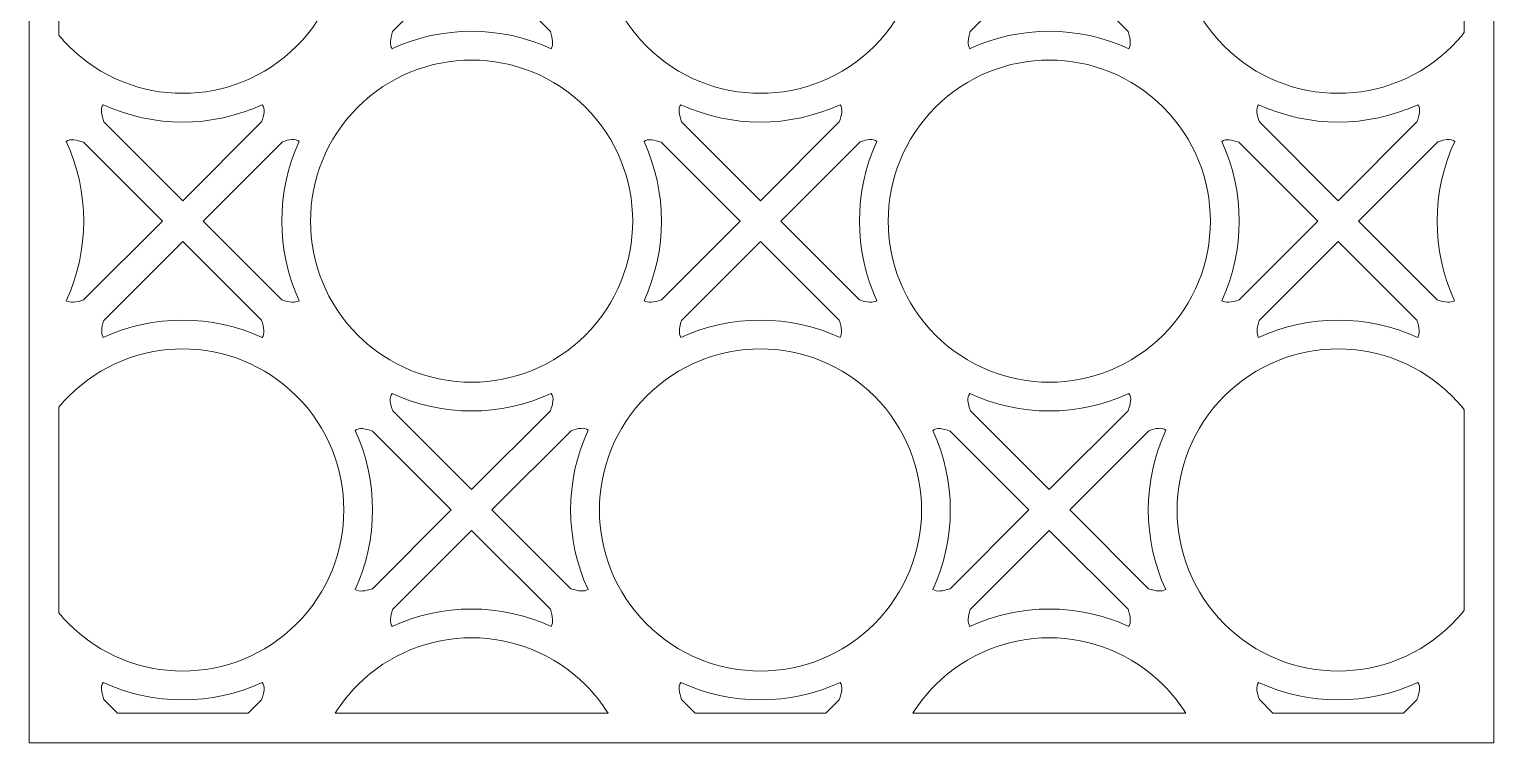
# Model space of a CAD drawing. Header units: centimetres. Extents: x -9.3 to 4.7, y -0.9 to 12.7.
# Drawn here: x -9.35 to -2.84, y -0.87 to 2.3 of the extents above; entities that cross this region are included whole.
import ezdxf

# ---------------------------------------------------------------- set-up
doc = ezdxf.new("R2010")
doc.units = ezdxf.units.CM
doc.header["$MEASUREMENT"] = 0
doc.layers.add('layer 1', color=7, linetype='Continuous')

msp = doc.modelspace()

# ---------------------------------------------------------------- linework, layer by layer
at = {"layer": 'layer 1', "color": 177, "lineweight": 9}
for points, knots in [([(-2.83594, -0.86993), (-2.83594, -0.86993), (-2.83594, -0.82396), (-2.83594, -0.82396), (-2.83594, -0.82396), (-2.83594, -0.82396), (-2.83594, -0.73895), (-2.83594, -0.73895), (-2.83594, -0.73895), (-2.83594, -0.73895), (-2.83594, 12.58783), (-2.83594, 12.58783), (-2.83594, 12.58783), (-2.83594, 12.58783), (-2.83594, 12.67946), (-2.83594, 12.67946), (-2.83594, 12.67946), (-2.83594, 12.67946), (-2.83594, 12.71882), (-2.83594, 12.71882), (-2.83594, 12.71882), (-2.83594, 12.71882), (-9.21427, 12.71882), (-9.21427, 12.71882), (-9.21427, 12.71882), (-9.21427, 12.71882), (-9.24751, 12.71882), (-9.24751, 12.71882), (-9.24751, 12.71882), (-9.24751, 12.71882), (-9.34525, 12.71882), (-9.34525, 12.71882), (-9.34525, 12.71882), (-9.34525, 12.71882), (-9.34525, -0.73895), (-9.34525, -0.73895), (-9.34525, -0.73895), (-9.34525, -0.73895), (-9.34525, -0.76604), (-9.34525, -0.76604), (-9.34525, -0.76604), (-9.34525, -0.76604), (-9.34525, -0.86993), (-9.34525, -0.86993), (-9.34525, -0.86993), (-9.34525, -0.86993), (-2.83594, -0.86993), (-2.83594, -0.86993)], [0, 0, 0, 0, 0.0769231, 0.0769231, 0.0769231, 0.0769231, 0.1538462, 0.1538462, 0.1538462, 0.1538462, 0.2307692, 0.2307692, 0.2307692, 0.2307692, 0.3076923, 0.3076923, 0.3076923, 0.3076923, 0.3846154, 0.3846154, 0.3846154, 0.3846154, 0.4615385, 0.4615385, 0.4615385, 0.4615385, 0.5384615, 0.5384615, 0.5384615, 0.5384615, 0.6153846, 0.6153846, 0.6153846, 0.6153846, 0.6923077, 0.6923077, 0.6923077, 0.6923077, 0.7692308, 0.7692308, 0.7692308, 0.7692308, 0.8461538, 0.8461538, 0.8461538, 0.8461538, 1, 1, 1, 1]), ([(-9.21427, 2.27547), (-9.20018, 2.25851), (-9.18524, 2.24203), (-9.16934, 2.22614), (-9.16934, 2.22614), (-8.88981, 1.94658), (-8.43639, 1.94658), (-8.15683, 2.22614), (-8.15683, 2.22614), (-7.87728, 2.50569), (-7.87728, 2.95911), (-8.15683, 3.23865), (-8.15683, 3.23865), (-8.43639, 3.51821), (-8.88981, 3.51821), (-9.16934, 3.23865), (-9.16934, 3.23865), (-9.18524, 3.22276), (-9.20018, 3.20628), (-9.21427, 3.18932), (-9.21427, 3.18932), (-9.21427, 3.18932), (-9.21427, 2.27547), (-9.21427, 2.27547)], [0, 0, 0, 0, 0.1428571, 0.1428571, 0.1428571, 0.1428571, 0.2857143, 0.2857143, 0.2857143, 0.2857143, 0.4285714, 0.4285714, 0.4285714, 0.4285714, 0.5714286, 0.5714286, 0.5714286, 0.5714286, 0.7142857, 0.7142857, 0.7142857, 0.7142857, 1, 1, 1, 1]), ([(-6.60144, 3.23865), (-6.3219, 3.51821), (-5.86847, 3.51821), (-5.58892, 3.23865), (-5.58892, 3.23865), (-5.30937, 2.95911), (-5.30937, 2.50569), (-5.58892, 2.22614), (-5.58892, 2.22614), (-5.86847, 1.94658), (-6.3219, 1.94658), (-6.60144, 2.22614), (-6.60144, 2.22614), (-6.881, 2.50569), (-6.881, 2.95911), (-6.60144, 3.23865)], [0, 0, 0, 0, 0.2, 0.2, 0.2, 0.2, 0.4, 0.4, 0.4, 0.4, 0.6, 0.6, 0.6, 0.6, 1, 1, 1, 1]), ([(-2.96693, 3.17805), (-2.98363, 3.199), (-3.00163, 3.21926), (-3.02102, 3.23865), (-3.02102, 3.23865), (-3.30057, 3.51821), (-3.75399, 3.51821), (-4.03355, 3.23865), (-4.03355, 3.23865), (-4.31309, 2.95911), (-4.31309, 2.50569), (-4.03355, 2.22614), (-4.03355, 2.22614), (-3.75399, 1.94658), (-3.30057, 1.94658), (-3.02102, 2.22614), (-3.02102, 2.22614), (-3.00163, 2.24553), (-2.98363, 2.26578), (-2.96693, 2.28673), (-2.96693, 2.28673), (-2.96693, 2.28673), (-2.96693, 3.17805), (-2.96693, 3.17805)], [0, 0, 0, 0, 0.1428571, 0.1428571, 0.1428571, 0.1428571, 0.2857143, 0.2857143, 0.2857143, 0.2857143, 0.4285714, 0.4285714, 0.4285714, 0.4285714, 0.5714286, 0.5714286, 0.5714286, 0.5714286, 0.7142857, 0.7142857, 0.7142857, 0.7142857, 1, 1, 1, 1]), ([(-7.0291, 2.29186), (-7.01825, 2.25871), (-7.01476, 2.2313), (-7.02557, 2.21491), (-7.02557, 2.21491), (-7.24959, 2.3182), (-7.50956, 2.31809), (-7.73351, 2.21458), (-7.73351, 2.21458), (-7.73351, 2.21458), (-7.73261, 2.21546), (-7.73261, 2.21546), (-7.73261, 2.21546), (-7.7437, 2.23139), (-7.74074, 2.25816), (-7.73035, 2.29068), (-7.73035, 2.29068), (-7.73035, 2.29068), (-7.37913, 2.6419), (-7.37913, 2.6419), (-7.37913, 2.6419), (-7.37913, 2.6419), (-7.0291, 2.29186), (-7.0291, 2.29186)], [0, 0, 0, 0, 0.1428571, 0.1428571, 0.1428571, 0.1428571, 0.2857143, 0.2857143, 0.2857143, 0.2857143, 0.4285714, 0.4285714, 0.4285714, 0.4285714, 0.5714286, 0.5714286, 0.5714286, 0.5714286, 0.7142857, 0.7142857, 0.7142857, 0.7142857, 1, 1, 1, 1]), ([(-4.46119, 2.29186), (-4.45034, 2.25871), (-4.44686, 2.2313), (-4.45767, 2.21491), (-4.45767, 2.21491), (-4.68169, 2.3182), (-4.94165, 2.31809), (-5.1656, 2.21458), (-5.1656, 2.21458), (-5.1656, 2.21458), (-5.16471, 2.21546), (-5.16471, 2.21546), (-5.16471, 2.21546), (-5.17579, 2.23139), (-5.17283, 2.25816), (-5.16246, 2.29068), (-5.16246, 2.29068), (-5.16246, 2.29068), (-4.81123, 2.6419), (-4.81123, 2.6419), (-4.81123, 2.6419), (-4.81123, 2.6419), (-4.46119, 2.29186), (-4.46119, 2.29186)], [0, 0, 0, 0, 0.1428571, 0.1428571, 0.1428571, 0.1428571, 0.2857143, 0.2857143, 0.2857143, 0.2857143, 0.4285714, 0.4285714, 0.4285714, 0.4285714, 0.5714286, 0.5714286, 0.5714286, 0.5714286, 0.7142857, 0.7142857, 0.7142857, 0.7142857, 1, 1, 1, 1]), ([(-7.8854, 1.9547), (-7.60585, 2.23425), (-7.15242, 2.23425), (-6.87288, 1.9547), (-6.87288, 1.9547), (-6.59332, 1.67516), (-6.59332, 1.22173), (-6.87288, 0.94218), (-6.87288, 0.94218), (-7.15242, 0.66264), (-7.60585, 0.66264), (-7.8854, 0.94218), (-7.8854, 0.94218), (-8.16495, 1.22173), (-8.16495, 1.67516), (-7.8854, 1.9547)], [0, 0, 0, 0, 0.2, 0.2, 0.2, 0.2, 0.4, 0.4, 0.4, 0.4, 0.6, 0.6, 0.6, 0.6, 1, 1, 1, 1]), ([(-5.31749, 1.9547), (-5.03794, 2.23425), (-4.58451, 2.23425), (-4.30497, 1.9547), (-4.30497, 1.9547), (-4.02543, 1.67516), (-4.02543, 1.22173), (-4.30497, 0.94218), (-4.30497, 0.94218), (-4.58451, 0.66264), (-5.03794, 0.66264), (-5.31749, 0.94218), (-5.31749, 0.94218), (-5.59703, 1.22173), (-5.59703, 1.67516), (-5.31749, 1.9547)], [0, 0, 0, 0, 0.2, 0.2, 0.2, 0.2, 0.4, 0.4, 0.4, 0.4, 0.6, 0.6, 0.6, 0.6, 1, 1, 1, 1]), ([(-8.66308, 1.53893), (-8.66308, 1.53893), (-8.31277, 1.88924), (-8.31277, 1.88924), (-8.31277, 1.88924), (-8.30209, 1.91958), (-8.29485, 1.94821), (-8.30944, 1.96595), (-8.30944, 1.96595), (-8.53324, 1.86274), (-8.793, 1.86273), (-9.0168, 1.96594), (-9.0168, 1.96594), (-9.03132, 1.94821), (-9.02418, 1.91965), (-9.01351, 1.88934), (-9.01351, 1.88934), (-9.01351, 1.88934), (-8.66309, 1.53893), (-8.66309, 1.53893), (-8.66309, 1.53893), (-8.66309, 1.53893), (-8.66308, 1.53893), (-8.66308, 1.53893)], [0, 0, 0, 0, 0.1428571, 0.1428571, 0.1428571, 0.1428571, 0.2857143, 0.2857143, 0.2857143, 0.2857143, 0.4285714, 0.4285714, 0.4285714, 0.4285714, 0.5714286, 0.5714286, 0.5714286, 0.5714286, 0.7142857, 0.7142857, 0.7142857, 0.7142857, 1, 1, 1, 1]), ([(-6.09519, 1.53893), (-6.09519, 1.53893), (-5.74486, 1.88925), (-5.74486, 1.88925), (-5.74486, 1.88925), (-5.73418, 1.9196), (-5.72695, 1.94821), (-5.74153, 1.96595), (-5.74153, 1.96595), (-5.96534, 1.86274), (-6.22509, 1.86273), (-6.44889, 1.96594), (-6.44889, 1.96594), (-6.46343, 1.94821), (-6.45627, 1.91965), (-6.44561, 1.88934), (-6.44561, 1.88934), (-6.44561, 1.88934), (-6.09519, 1.53893), (-6.09519, 1.53893)], [0, 0, 0, 0, 0.1666667, 0.1666667, 0.1666667, 0.1666667, 0.3333333, 0.3333333, 0.3333333, 0.3333333, 0.5, 0.5, 0.5, 0.5, 0.6666667, 0.6666667, 0.6666667, 0.6666667, 1, 1, 1, 1]), ([(-3.52728, 1.53893), (-3.52728, 1.53893), (-3.17694, 1.88926), (-3.17694, 1.88926), (-3.17694, 1.88926), (-3.16628, 1.9196), (-3.15903, 1.94821), (-3.17362, 1.96595), (-3.17362, 1.96595), (-3.39743, 1.86274), (-3.65719, 1.86273), (-3.88098, 1.96594), (-3.88098, 1.96594), (-3.89552, 1.94821), (-3.88836, 1.91965), (-3.87771, 1.88935), (-3.87771, 1.88935), (-3.87771, 1.88935), (-3.52728, 1.53893), (-3.52728, 1.53893)], [0, 0, 0, 0, 0.1666667, 0.1666667, 0.1666667, 0.1666667, 0.3333333, 0.3333333, 0.3333333, 0.3333333, 0.5, 0.5, 0.5, 0.5, 0.6666667, 0.6666667, 0.6666667, 0.6666667, 1, 1, 1, 1]), ([(-9.10363, 1.09839), (-9.10363, 1.09839), (-8.75358, 1.44843), (-8.75358, 1.44843), (-8.75358, 1.44843), (-8.75358, 1.44843), (-9.10395, 1.79881), (-9.10395, 1.79881), (-9.10395, 1.79881), (-9.1343, 1.80948), (-9.16289, 1.81669), (-9.18063, 1.80209), (-9.18063, 1.80209), (-9.07746, 1.57832), (-9.07743, 1.31864), (-9.1806, 1.09485), (-9.1806, 1.09485), (-9.16422, 1.08405), (-9.13679, 1.08751), (-9.10363, 1.09839)], [0, 0, 0, 0, 0.1666667, 0.1666667, 0.1666667, 0.1666667, 0.3333333, 0.3333333, 0.3333333, 0.3333333, 0.5, 0.5, 0.5, 0.5, 0.6666667, 0.6666667, 0.6666667, 0.6666667, 1, 1, 1, 1]), ([(-8.57259, 1.44843), (-8.57259, 1.44843), (-8.22251, 1.09833), (-8.22251, 1.09833), (-8.22251, 1.09833), (-8.18939, 1.08751), (-8.16202, 1.08406), (-8.14565, 1.09483), (-8.14565, 1.09483), (-8.24896, 1.31887), (-8.24884, 1.57888), (-8.1453, 1.80282), (-8.1453, 1.80282), (-8.16251, 1.81766), (-8.19037, 1.81122), (-8.22012, 1.80091), (-8.22012, 1.80091), (-8.22012, 1.80091), (-8.57259, 1.44843), (-8.57259, 1.44843)], [0, 0, 0, 0, 0.1666667, 0.1666667, 0.1666667, 0.1666667, 0.3333333, 0.3333333, 0.3333333, 0.3333333, 0.5, 0.5, 0.5, 0.5, 0.6666667, 0.6666667, 0.6666667, 0.6666667, 1, 1, 1, 1]), ([(-6.53572, 1.09839), (-6.53572, 1.09839), (-6.18567, 1.44843), (-6.18567, 1.44843), (-6.18567, 1.44843), (-6.18567, 1.44843), (-6.53605, 1.79881), (-6.53605, 1.79881), (-6.53605, 1.79881), (-6.56639, 1.80948), (-6.59499, 1.81669), (-6.61272, 1.80209), (-6.61272, 1.80209), (-6.50954, 1.57832), (-6.50952, 1.31864), (-6.6127, 1.09485), (-6.6127, 1.09485), (-6.59632, 1.08405), (-6.56888, 1.08751), (-6.53572, 1.09839)], [0, 0, 0, 0, 0.1666667, 0.1666667, 0.1666667, 0.1666667, 0.3333333, 0.3333333, 0.3333333, 0.3333333, 0.5, 0.5, 0.5, 0.5, 0.6666667, 0.6666667, 0.6666667, 0.6666667, 1, 1, 1, 1]), ([(-5.65222, 1.80091), (-5.65222, 1.80091), (-6.0047, 1.44843), (-6.0047, 1.44843), (-6.0047, 1.44843), (-6.0047, 1.44843), (-5.65459, 1.09833), (-5.65459, 1.09833), (-5.65459, 1.09833), (-5.62149, 1.08751), (-5.59412, 1.08406), (-5.57773, 1.09483), (-5.57773, 1.09483), (-5.68105, 1.31887), (-5.68093, 1.57888), (-5.57739, 1.80282), (-5.57739, 1.80282), (-5.59461, 1.81766), (-5.62248, 1.81122), (-5.65222, 1.80091)], [0, 0, 0, 0, 0.1666667, 0.1666667, 0.1666667, 0.1666667, 0.3333333, 0.3333333, 0.3333333, 0.3333333, 0.5, 0.5, 0.5, 0.5, 0.6666667, 0.6666667, 0.6666667, 0.6666667, 1, 1, 1, 1]), ([(-3.96781, 1.09839), (-3.96781, 1.09839), (-3.61777, 1.44842), (-3.61777, 1.44842), (-3.61777, 1.44842), (-3.61777, 1.44842), (-3.96814, 1.79881), (-3.96814, 1.79881), (-3.96814, 1.79881), (-3.9985, 1.80948), (-4.02708, 1.81669), (-4.04483, 1.80209), (-4.04483, 1.80209), (-3.94165, 1.57832), (-3.94163, 1.31864), (-4.04479, 1.09485), (-4.04479, 1.09485), (-4.0284, 1.08405), (-4.00098, 1.08751), (-3.96781, 1.09839)], [0, 0, 0, 0, 0.1666667, 0.1666667, 0.1666667, 0.1666667, 0.3333333, 0.3333333, 0.3333333, 0.3333333, 0.5, 0.5, 0.5, 0.5, 0.6666667, 0.6666667, 0.6666667, 0.6666667, 1, 1, 1, 1]), ([(-3.08431, 1.80091), (-3.08431, 1.80091), (-3.43679, 1.44843), (-3.43679, 1.44843), (-3.43679, 1.44843), (-3.43679, 1.44843), (-3.0867, 1.09834), (-3.0867, 1.09834), (-3.0867, 1.09834), (-3.05359, 1.08751), (-3.02621, 1.08406), (-3.00984, 1.09483), (-3.00984, 1.09483), (-3.11315, 1.31887), (-3.11302, 1.57888), (-3.00948, 1.80282), (-3.00948, 1.80282), (-3.0267, 1.81766), (-3.05457, 1.81122), (-3.08431, 1.80091)], [0, 0, 0, 0, 0.1666667, 0.1666667, 0.1666667, 0.1666667, 0.3333333, 0.3333333, 0.3333333, 0.3333333, 0.5, 0.5, 0.5, 0.5, 0.6666667, 0.6666667, 0.6666667, 0.6666667, 1, 1, 1, 1]), ([(-8.66309, 1.35795), (-8.66309, 1.35795), (-9.01431, 1.00672), (-9.01431, 1.00672), (-9.01431, 1.00672), (-9.02469, 0.9742), (-9.02765, 0.94743), (-9.01657, 0.93151), (-9.01657, 0.93151), (-9.01657, 0.93151), (-9.01746, 0.93063), (-9.01746, 0.93063), (-9.01746, 0.93063), (-8.79351, 1.03414), (-8.53354, 1.03426), (-8.30952, 0.93096), (-8.30952, 0.93096), (-8.29872, 0.94734), (-8.30221, 0.97475), (-8.31304, 1.00791), (-8.31304, 1.00791), (-8.31304, 1.00791), (-8.66309, 1.35795), (-8.66309, 1.35795)], [0, 0, 0, 0, 0.1428571, 0.1428571, 0.1428571, 0.1428571, 0.2857143, 0.2857143, 0.2857143, 0.2857143, 0.4285714, 0.4285714, 0.4285714, 0.4285714, 0.5714286, 0.5714286, 0.5714286, 0.5714286, 0.7142857, 0.7142857, 0.7142857, 0.7142857, 1, 1, 1, 1]), ([(-6.09519, 1.35795), (-6.09519, 1.35795), (-6.44641, 1.00672), (-6.44641, 1.00672), (-6.44641, 1.00672), (-6.45678, 0.9742), (-6.45974, 0.94743), (-6.44866, 0.93151), (-6.44866, 0.93151), (-6.44866, 0.93151), (-6.44955, 0.93063), (-6.44955, 0.93063), (-6.44955, 0.93063), (-6.2256, 1.03414), (-5.96564, 1.03426), (-5.74162, 0.93096), (-5.74162, 0.93096), (-5.73081, 0.94734), (-5.73429, 0.97475), (-5.74515, 1.00791), (-5.74515, 1.00791), (-5.74515, 1.00791), (-6.09519, 1.35795), (-6.09519, 1.35795)], [0, 0, 0, 0, 0.1428571, 0.1428571, 0.1428571, 0.1428571, 0.2857143, 0.2857143, 0.2857143, 0.2857143, 0.4285714, 0.4285714, 0.4285714, 0.4285714, 0.5714286, 0.5714286, 0.5714286, 0.5714286, 0.7142857, 0.7142857, 0.7142857, 0.7142857, 1, 1, 1, 1]), ([(-3.52728, 1.35795), (-3.52728, 1.35795), (-3.8785, 1.00672), (-3.8785, 1.00672), (-3.8785, 1.00672), (-3.88889, 0.9742), (-3.89184, 0.94743), (-3.88076, 0.93151), (-3.88076, 0.93151), (-3.88076, 0.93151), (-3.88164, 0.93063), (-3.88164, 0.93063), (-3.88164, 0.93063), (-3.6577, 1.03414), (-3.39773, 1.03426), (-3.1737, 0.93096), (-3.1737, 0.93096), (-3.1629, 0.94734), (-3.16639, 0.97475), (-3.17724, 1.00791), (-3.17724, 1.00791), (-3.17724, 1.00791), (-3.52728, 1.35795), (-3.52728, 1.35795)], [0, 0, 0, 0, 0.1428571, 0.1428571, 0.1428571, 0.1428571, 0.2857143, 0.2857143, 0.2857143, 0.2857143, 0.4285714, 0.4285714, 0.4285714, 0.4285714, 0.5714286, 0.5714286, 0.5714286, 0.5714286, 0.7142857, 0.7142857, 0.7142857, 0.7142857, 1, 1, 1, 1]), ([(-9.21427, -0.29244), (-9.20018, -0.30939), (-9.18524, -0.32587), (-9.16934, -0.34177), (-9.16934, -0.34177), (-8.88981, -0.62132), (-8.43639, -0.62132), (-8.15683, -0.34177), (-8.15683, -0.34177), (-7.87728, -0.06222), (-7.87728, 0.3912), (-8.15683, 0.67075), (-8.15683, 0.67075), (-8.43639, 0.9503), (-8.88981, 0.9503), (-9.16934, 0.67075), (-9.16934, 0.67075), (-9.18524, 0.65486), (-9.20018, 0.63837), (-9.21427, 0.62142), (-9.21427, 0.62142), (-9.21427, 0.62142), (-9.21427, -0.29244), (-9.21427, -0.29244)], [0, 0, 0, 0, 0.1428571, 0.1428571, 0.1428571, 0.1428571, 0.2857143, 0.2857143, 0.2857143, 0.2857143, 0.4285714, 0.4285714, 0.4285714, 0.4285714, 0.5714286, 0.5714286, 0.5714286, 0.5714286, 0.7142857, 0.7142857, 0.7142857, 0.7142857, 1, 1, 1, 1]), ([(-6.60144, 0.67075), (-6.3219, 0.9503), (-5.86847, 0.9503), (-5.58892, 0.67075), (-5.58892, 0.67075), (-5.30937, 0.3912), (-5.30937, -0.06222), (-5.58892, -0.34177), (-5.58892, -0.34177), (-5.86847, -0.62132), (-6.3219, -0.62132), (-6.60144, -0.34177), (-6.60144, -0.34177), (-6.881, -0.06222), (-6.881, 0.3912), (-6.60144, 0.67075)], [0, 0, 0, 0, 0.2, 0.2, 0.2, 0.2, 0.4, 0.4, 0.4, 0.4, 0.6, 0.6, 0.6, 0.6, 1, 1, 1, 1]), ([(-2.96693, 0.61015), (-2.98363, 0.6311), (-3.00163, 0.65136), (-3.02102, 0.67075), (-3.02102, 0.67075), (-3.30057, 0.9503), (-3.75399, 0.9503), (-4.03355, 0.67075), (-4.03355, 0.67075), (-4.31309, 0.3912), (-4.31309, -0.06222), (-4.03355, -0.34177), (-4.03355, -0.34177), (-3.75399, -0.62132), (-3.30057, -0.62132), (-3.02102, -0.34177), (-3.02102, -0.34177), (-3.00163, -0.32238), (-2.98363, -0.30212), (-2.96693, -0.28117), (-2.96693, -0.28117), (-2.96693, -0.28117), (-2.96693, 0.61015), (-2.96693, 0.61015)], [0, 0, 0, 0, 0.1428571, 0.1428571, 0.1428571, 0.1428571, 0.2857143, 0.2857143, 0.2857143, 0.2857143, 0.4285714, 0.4285714, 0.4285714, 0.4285714, 0.5714286, 0.5714286, 0.5714286, 0.5714286, 0.7142857, 0.7142857, 0.7142857, 0.7142857, 1, 1, 1, 1]), ([(-7.37913, 0.25496), (-7.37913, 0.25496), (-7.02882, 0.60529), (-7.02882, 0.60529), (-7.02882, 0.60529), (-7.01813, 0.63563), (-7.01089, 0.66425), (-7.02548, 0.682), (-7.02548, 0.682), (-7.24928, 0.57878), (-7.50904, 0.57878), (-7.73283, 0.68199), (-7.73283, 0.68199), (-7.74737, 0.66425), (-7.74022, 0.63568), (-7.72956, 0.60539), (-7.72956, 0.60539), (-7.72956, 0.60539), (-7.37913, 0.25496), (-7.37913, 0.25496)], [0, 0, 0, 0, 0.1666667, 0.1666667, 0.1666667, 0.1666667, 0.3333333, 0.3333333, 0.3333333, 0.3333333, 0.5, 0.5, 0.5, 0.5, 0.6666667, 0.6666667, 0.6666667, 0.6666667, 1, 1, 1, 1]), ([(-4.81123, 0.25496), (-4.81123, 0.25496), (-4.46091, 0.60529), (-4.46091, 0.60529), (-4.46091, 0.60529), (-4.45022, 0.63563), (-4.443, 0.66425), (-4.45758, 0.682), (-4.45758, 0.682), (-4.68137, 0.57878), (-4.94115, 0.57878), (-5.16492, 0.68199), (-5.16492, 0.68199), (-5.17947, 0.66425), (-5.17233, 0.63568), (-5.16166, 0.60539), (-5.16166, 0.60539), (-5.16166, 0.60539), (-4.81123, 0.25496), (-4.81123, 0.25496)], [0, 0, 0, 0, 0.1666667, 0.1666667, 0.1666667, 0.1666667, 0.3333333, 0.3333333, 0.3333333, 0.3333333, 0.5, 0.5, 0.5, 0.5, 0.6666667, 0.6666667, 0.6666667, 0.6666667, 1, 1, 1, 1]), ([(-7.81967, -0.18557), (-7.81967, -0.18557), (-7.46962, 0.16447), (-7.46962, 0.16447), (-7.46962, 0.16447), (-7.46962, 0.16447), (-7.81999, 0.51486), (-7.81999, 0.51486), (-7.81999, 0.51486), (-7.85035, 0.52554), (-7.87894, 0.53274), (-7.89668, 0.51814), (-7.89668, 0.51814), (-7.79351, 0.29436), (-7.79348, 0.03468), (-7.89665, -0.1891), (-7.89665, -0.1891), (-7.88026, -0.19991), (-7.85285, -0.19644), (-7.81967, -0.18557)], [0, 0, 0, 0, 0.1666667, 0.1666667, 0.1666667, 0.1666667, 0.3333333, 0.3333333, 0.3333333, 0.3333333, 0.5, 0.5, 0.5, 0.5, 0.6666667, 0.6666667, 0.6666667, 0.6666667, 1, 1, 1, 1]), ([(-6.93616, 0.51697), (-6.93616, 0.51697), (-7.28865, 0.16449), (-7.28865, 0.16449), (-7.28865, 0.16449), (-7.28865, 0.16449), (-7.28865, 0.16447), (-7.28865, 0.16447), (-7.28865, 0.16447), (-7.28865, 0.16447), (-6.93856, -0.18561), (-6.93856, -0.18561), (-6.93856, -0.18561), (-6.90545, -0.19644), (-6.87807, -0.19989), (-6.8617, -0.18912), (-6.8617, -0.18912), (-6.965, 0.03492), (-6.96488, 0.29493), (-6.86134, 0.51886), (-6.86134, 0.51886), (-6.87855, 0.53372), (-6.90643, 0.52726), (-6.93616, 0.51697)], [0, 0, 0, 0, 0.1428571, 0.1428571, 0.1428571, 0.1428571, 0.2857143, 0.2857143, 0.2857143, 0.2857143, 0.4285714, 0.4285714, 0.4285714, 0.4285714, 0.5714286, 0.5714286, 0.5714286, 0.5714286, 0.7142857, 0.7142857, 0.7142857, 0.7142857, 1, 1, 1, 1]), ([(-5.25176, -0.18557), (-5.25176, -0.18557), (-4.90171, 0.16447), (-4.90171, 0.16447), (-4.90171, 0.16447), (-4.90171, 0.16447), (-5.2521, 0.51486), (-5.2521, 0.51486), (-5.2521, 0.51486), (-5.28245, 0.52554), (-5.31104, 0.53274), (-5.32878, 0.51814), (-5.32878, 0.51814), (-5.22559, 0.29436), (-5.22557, 0.03468), (-5.32874, -0.1891), (-5.32874, -0.1891), (-5.31237, -0.19991), (-5.28493, -0.19644), (-5.25176, -0.18557)], [0, 0, 0, 0, 0.1666667, 0.1666667, 0.1666667, 0.1666667, 0.3333333, 0.3333333, 0.3333333, 0.3333333, 0.5, 0.5, 0.5, 0.5, 0.6666667, 0.6666667, 0.6666667, 0.6666667, 1, 1, 1, 1]), ([(-4.36826, 0.51697), (-4.36826, 0.51697), (-4.72074, 0.16449), (-4.72074, 0.16449), (-4.72074, 0.16449), (-4.72074, 0.16449), (-4.37063, -0.18562), (-4.37063, -0.18562), (-4.37063, -0.18562), (-4.33753, -0.19644), (-4.31017, -0.19988), (-4.29379, -0.18912), (-4.29379, -0.18912), (-4.3971, 0.03492), (-4.39699, 0.29493), (-4.29344, 0.51886), (-4.29344, 0.51886), (-4.31066, 0.53372), (-4.33852, 0.52726), (-4.36826, 0.51697)], [0, 0, 0, 0, 0.1666667, 0.1666667, 0.1666667, 0.1666667, 0.3333333, 0.3333333, 0.3333333, 0.3333333, 0.5, 0.5, 0.5, 0.5, 0.6666667, 0.6666667, 0.6666667, 0.6666667, 1, 1, 1, 1]), ([(-7.37913, 0.074), (-7.37913, 0.074), (-7.63549, -0.18235), (-7.63549, -0.18235), (-7.63549, -0.18235), (-7.63549, -0.18235), (-7.73035, -0.27723), (-7.73035, -0.27723), (-7.73035, -0.27723), (-7.74074, -0.30974), (-7.7437, -0.33653), (-7.73261, -0.35244), (-7.73261, -0.35244), (-7.73261, -0.35244), (-7.73351, -0.35333), (-7.73351, -0.35333), (-7.73351, -0.35333), (-7.50956, -0.24981), (-7.24959, -0.2497), (-7.02557, -0.35299), (-7.02557, -0.35299), (-7.01476, -0.3366), (-7.01825, -0.3092), (-7.0291, -0.27604), (-7.0291, -0.27604), (-7.0291, -0.27604), (-7.37913, 0.074), (-7.37913, 0.074)], [0, 0, 0, 0, 0.125, 0.125, 0.125, 0.125, 0.25, 0.25, 0.25, 0.25, 0.375, 0.375, 0.375, 0.375, 0.5, 0.5, 0.5, 0.5, 0.625, 0.625, 0.625, 0.625, 0.75, 0.75, 0.75, 0.75, 1, 1, 1, 1]), ([(-4.81123, 0.074), (-4.81123, 0.074), (-5.16246, -0.27723), (-5.16246, -0.27723), (-5.16246, -0.27723), (-5.17283, -0.30974), (-5.17579, -0.33653), (-5.16471, -0.35244), (-5.16471, -0.35244), (-5.16471, -0.35244), (-5.1656, -0.35333), (-5.1656, -0.35333), (-5.1656, -0.35333), (-4.94165, -0.24981), (-4.68169, -0.2497), (-4.45767, -0.35299), (-4.45767, -0.35299), (-4.44686, -0.3366), (-4.45034, -0.3092), (-4.46119, -0.27604), (-4.46119, -0.27604), (-4.46119, -0.27604), (-4.81123, 0.074), (-4.81123, 0.074)], [0, 0, 0, 0, 0.1428571, 0.1428571, 0.1428571, 0.1428571, 0.2857143, 0.2857143, 0.2857143, 0.2857143, 0.4285714, 0.4285714, 0.4285714, 0.4285714, 0.5714286, 0.5714286, 0.5714286, 0.5714286, 0.7142857, 0.7142857, 0.7142857, 0.7142857, 1, 1, 1, 1]), ([(-6.77252, -0.73895), (-6.77252, -0.73895), (-7.98576, -0.73895), (-7.98576, -0.73895), (-7.98576, -0.73895), (-7.95771, -0.6943), (-7.92426, -0.65207), (-7.8854, -0.61321), (-7.8854, -0.61321), (-7.60585, -0.33365), (-7.15242, -0.33365), (-6.87288, -0.61321), (-6.87288, -0.61321), (-6.83402, -0.65207), (-6.80058, -0.6943), (-6.77252, -0.73895)], [0, 0, 0, 0, 0.2, 0.2, 0.2, 0.2, 0.4, 0.4, 0.4, 0.4, 0.6, 0.6, 0.6, 0.6, 1, 1, 1, 1]), ([(-4.20462, -0.73895), (-4.20462, -0.73895), (-5.41785, -0.73895), (-5.41785, -0.73895), (-5.41785, -0.73895), (-5.3898, -0.6943), (-5.35636, -0.65207), (-5.31749, -0.61321), (-5.31749, -0.61321), (-5.03794, -0.33365), (-4.58451, -0.33365), (-4.30497, -0.61321), (-4.30497, -0.61321), (-4.26611, -0.65207), (-4.23267, -0.6943), (-4.20462, -0.73895)], [0, 0, 0, 0, 0.2, 0.2, 0.2, 0.2, 0.4, 0.4, 0.4, 0.4, 0.6, 0.6, 0.6, 0.6, 1, 1, 1, 1]), ([(-8.37304, -0.73895), (-8.37304, -0.73895), (-8.95313, -0.73895), (-8.95313, -0.73895), (-8.95313, -0.73895), (-8.95313, -0.73895), (-9.0135, -0.67858), (-9.0135, -0.67858), (-9.0135, -0.67858), (-9.02418, -0.64827), (-9.03132, -0.6197), (-9.0168, -0.60197), (-9.0168, -0.60197), (-8.793, -0.70518), (-8.53324, -0.70517), (-8.30944, -0.60195), (-8.30944, -0.60195), (-8.29485, -0.6197), (-8.30209, -0.64832), (-8.31277, -0.67867), (-8.31277, -0.67867), (-8.31277, -0.67867), (-8.37304, -0.73895), (-8.37304, -0.73895)], [0, 0, 0, 0, 0.1428571, 0.1428571, 0.1428571, 0.1428571, 0.2857143, 0.2857143, 0.2857143, 0.2857143, 0.4285714, 0.4285714, 0.4285714, 0.4285714, 0.5714286, 0.5714286, 0.5714286, 0.5714286, 0.7142857, 0.7142857, 0.7142857, 0.7142857, 1, 1, 1, 1]), ([(-5.80515, -0.73895), (-5.80515, -0.73895), (-6.38523, -0.73895), (-6.38523, -0.73895), (-6.38523, -0.73895), (-6.38523, -0.73895), (-6.44559, -0.67858), (-6.44559, -0.67858), (-6.44559, -0.67858), (-6.45627, -0.64827), (-6.46343, -0.6197), (-6.44889, -0.60197), (-6.44889, -0.60197), (-6.22509, -0.70518), (-5.96534, -0.70517), (-5.74153, -0.60195), (-5.74153, -0.60195), (-5.72695, -0.6197), (-5.73418, -0.64831), (-5.74486, -0.67866), (-5.74486, -0.67866), (-5.74486, -0.67866), (-5.80515, -0.73895), (-5.80515, -0.73895)], [0, 0, 0, 0, 0.1428571, 0.1428571, 0.1428571, 0.1428571, 0.2857143, 0.2857143, 0.2857143, 0.2857143, 0.4285714, 0.4285714, 0.4285714, 0.4285714, 0.5714286, 0.5714286, 0.5714286, 0.5714286, 0.7142857, 0.7142857, 0.7142857, 0.7142857, 1, 1, 1, 1]), ([(-3.23724, -0.73895), (-3.23724, -0.73895), (-3.81732, -0.73895), (-3.81732, -0.73895), (-3.81732, -0.73895), (-3.81732, -0.73895), (-3.87771, -0.67856), (-3.87771, -0.67856), (-3.87771, -0.67856), (-3.88836, -0.64827), (-3.89552, -0.6197), (-3.88098, -0.60197), (-3.88098, -0.60197), (-3.65719, -0.70518), (-3.39743, -0.70517), (-3.17362, -0.60195), (-3.17362, -0.60195), (-3.15903, -0.6197), (-3.16628, -0.64831), (-3.17694, -0.67865), (-3.17694, -0.67865), (-3.17694, -0.67865), (-3.23724, -0.73895), (-3.23724, -0.73895)], [0, 0, 0, 0, 0.1428571, 0.1428571, 0.1428571, 0.1428571, 0.2857143, 0.2857143, 0.2857143, 0.2857143, 0.4285714, 0.4285714, 0.4285714, 0.4285714, 0.5714286, 0.5714286, 0.5714286, 0.5714286, 0.7142857, 0.7142857, 0.7142857, 0.7142857, 1, 1, 1, 1])]:
    msp.add_open_spline(points, degree=3, knots=knots, dxfattribs=at)

doc.saveas('drawing.dxf')
